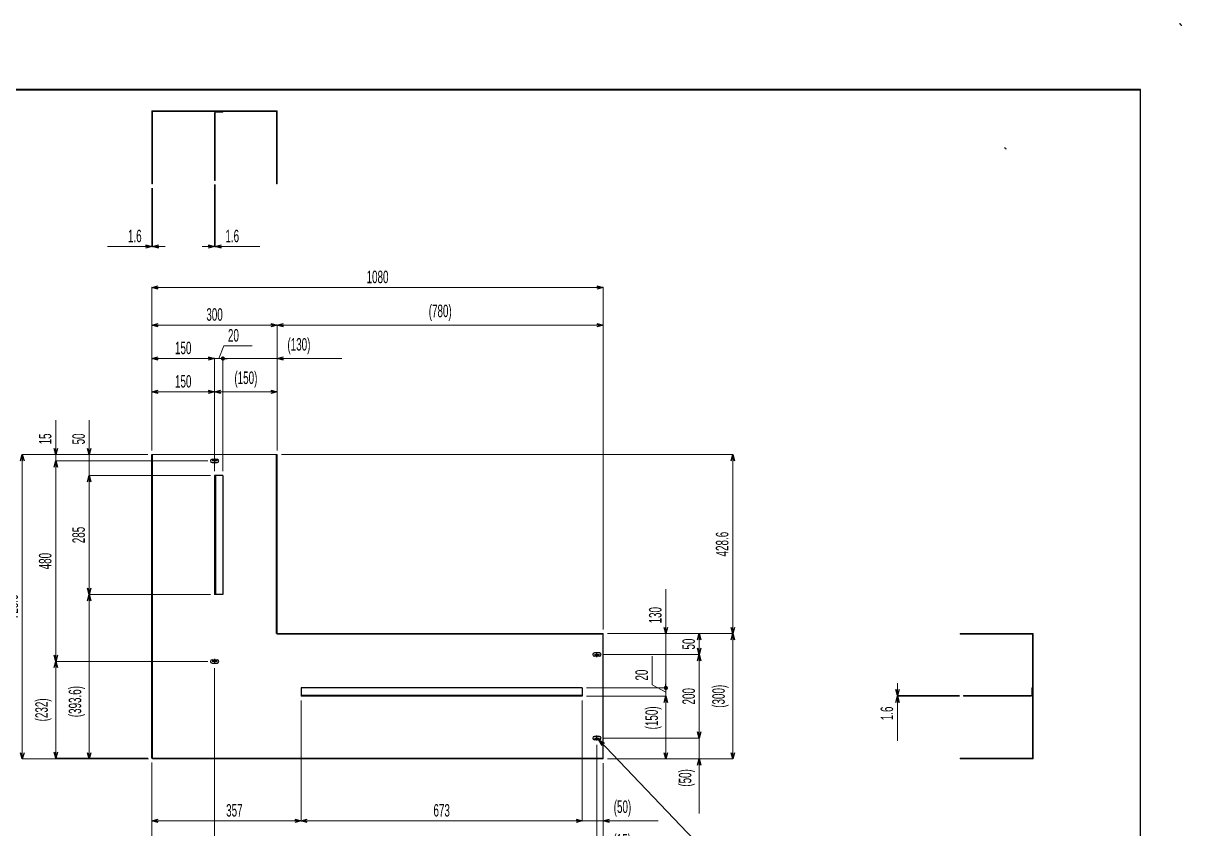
# Model space of a CAD drawing. Header units: millimetres. Extents: x -2100 to 2100, y -1485 to 1485.
# Drawn here: x -673 to 2100, y -444 to 1485 of the extents above; entities that cross this region are included whole.
import ezdxf
from ezdxf.enums import TextEntityAlignment as Align

# ---------------------------------------------------------------- set-up
doc = ezdxf.new("R2010")
doc.units = ezdxf.units.MM
doc.header["$LTSCALE"] = 2.5
doc.linetypes.add('CENTER', pattern=[50.8, 31.75, -6.35, 6.35, -6.35])
for name, color, linetype in [('Layer0001', 7, 'Continuous'), ('Layer0012', 7, 'Continuous'), ('Layer0013', 7, 'Continuous'), ('Layer0014', 7, 'Continuous')]:
    doc.layers.add(name, color=color, linetype=linetype)
doc.styles.add('dcStyle0', font='ＭＳ Ｐゴシック', dxfattribs={"width": 0.6})
doc.dimstyles.new('dc_Rotated', dxfattribs={"dimtxt": 30, "dimasz": 15.00113, "dimexe": 0, "dimexo": 10, "dimgap": 10, "dimtad": 3, "dimdec": 1, "dimdsep": 46, "dimtxsty": 'dcStyle0', "dimblk1": 'OPEN30', "dimblk2": 'OPEN30', "dimsah": 1, "dimcen": 0.09, "dimclrd": 4, "dimclre": 4, "dimclrt": 4, "dimadec": 0, "dimazin": 2, "dimtfac": 1, "dimtdec": 4, "dimtmove": 0, "dimatfit": 3, "dimfxl": 1, "dimarcsym": 1})
doc.dimstyles.new('dc_Rotated_F4', dxfattribs={"dimtxt": 30, "dimasz": 15.00113, "dimexe": 0, "dimexo": 10, "dimgap": 10, "dimtad": 3, "dimdec": 1, "dimdsep": 46, "dimtxsty": 'dcStyle0', "dimblk1": 'OPEN30', "dimblk2": 'OPEN30', "dimsah": 1, "dimcen": 0.09, "dimclrd": 4, "dimclre": 4, "dimclrt": 4, "dimadec": 0, "dimazin": 2, "dimtfac": 1, "dimtdec": 4, "dimtmove": 1, "dimatfit": 3, "dimfxl": 1, "dimarcsym": 1})

# ---------------------------------------------------------------- blocks, each defined once
blk = doc.blocks.new('DC_GROUP_AAD6-2743_11')
at = {"color": 3, "linetype": 'Continuous', "lineweight": 25}
for p, q in [((706.3, -22.5), (694.3, -22.5)), ((706.3, -30.5), (694.3, -30.5))]:
    blk.add_line(p, q, dxfattribs=at)
at = {"color": 2, "linetype": 'CENTER', "lineweight": 25}
for p, q in [((694.3, -26.5), (706.3, -26.5)), ((700.3, -32.5), (700.3, -20.5))]:
    blk.add_line(p, q, dxfattribs=at)
at = {"color": 3, "linetype": 'Continuous', "lineweight": 25}
for centre, start, end in [((694.3, -26.5), 90, 270), ((706.3, -26.5), 270, 90)]:
    blk.add_arc(centre, 4, start, end, dxfattribs=at)
blk = doc.blocks.new('DC_GROUP_AAD6-2743_12')
at = {"color": 2, "linetype": 'CENTER', "lineweight": 25}
for p, q in [((700.3, -232.5), (700.3, -220.5)), ((694.3, -226.5), (706.3, -226.5))]:
    blk.add_line(p, q, dxfattribs=at)
at = {"color": 3, "linetype": 'Continuous', "lineweight": 25}
for p, q in [((706.3, -222.5), (694.3, -222.5)), ((706.3, -230.5), (694.3, -230.5))]:
    blk.add_line(p, q, dxfattribs=at)
for centre, start, end in [((694.3, -226.5), 90, 270), ((706.3, -226.5), 270, 90)]:
    blk.add_arc(centre, 4, start, end, dxfattribs=at)
blk = doc.blocks.new('DC_GROUP_AAD6-2743_13')
at = {"color": 3, "linetype": 'Continuous', "lineweight": 25}
for p, q in [((-220.7, -38.9), (-208.7, -38.9)), ((-220.7, -46.9), (-208.7, -46.9))]:
    blk.add_line(p, q, dxfattribs=at)
at = {"color": 2, "linetype": 'CENTER', "lineweight": 25}
for p, q in [((-208.7, -42.9), (-220.7, -42.9)), ((-214.7, -36.9), (-214.7, -48.9))]:
    blk.add_line(p, q, dxfattribs=at)
at = {"color": 3, "linetype": 'Continuous', "lineweight": 25}
for centre, start, end in [((-220.7, -42.9), 90, 270), ((-208.7, -42.9), 270, 90)]:
    blk.add_arc(centre, 4, start, end, dxfattribs=at)
blk = doc.blocks.new('DC_GROUP_AAD6-2743_14')
at = {"color": 3, "linetype": 'Continuous', "lineweight": 25}
for p, q in [((-220.7, 441.1), (-208.7, 441.1)), ((-220.7, 433.1), (-208.7, 433.1))]:
    blk.add_line(p, q, dxfattribs=at)
at = {"color": 2, "linetype": 'CENTER', "lineweight": 25}
for p, q in [((-208.7, 437.1), (-220.7, 437.1)), ((-214.7, 443.1), (-214.7, 431.1))]:
    blk.add_line(p, q, dxfattribs=at)
at = {"color": 3, "linetype": 'Continuous', "lineweight": 25}
for centre, start, end in [((-220.7, 437.1), 90, 270), ((-208.7, 437.1), 270, 90)]:
    blk.add_arc(centre, 4, start, end, dxfattribs=at)
blk = doc.blocks.new('DC_GROUP_AAD6-2743_17')
at = {"color": 3, "linetype": 'Continuous', "lineweight": 25}
for p, q in [((-364.7, -274.9), (-364.7, 452.1)), ((-363.1, -276.5), (-363.1, 452.1)), ((-66.3, 23.5), (-66.3, 452.1)), ((-64.7, 21.9), (-64.7, 452.1))]:
    blk.add_line(p, q, dxfattribs=at)
blk = doc.blocks.new('DC_GROUP_AAD6-2743_16')
at = {"linetype": 'Continuous'}
blk.add_blockref('DC_GROUP_AAD6-2743_17', (0, 0), dxfattribs=at)
blk = doc.blocks.new('DC_GROUP_AAD6-2743_18')
at = {"color": 3, "linetype": 'Continuous', "lineweight": 18}
for p, q in [((-364.7, -274.9), (715.3, -274.9)), ((715.3, -276.5), (-363.1, -276.5))]:
    blk.add_line(p, q, dxfattribs=at)
blk = doc.blocks.new('DC_GROUP_AAD6-2743_15')
at = {"linetype": 'Continuous'}
for name in ['DC_GROUP_AAD6-2743_16', 'DC_GROUP_AAD6-2743_18']:
    blk.add_blockref(name, (0, 0), dxfattribs=at)
blk = doc.blocks.new('_Open30')
at = {"color": 0, "linetype": 'ByBlock', "lineweight": -2}
for p, q in [((-1, 0.267949), (0, 0)), ((0, 0), (-1, -0.267949)), ((0, 0), (-1, 0))]:
    blk.add_line(p, q, dxfattribs=at)
blk = doc.blocks.new('*D12')
at = {"layer": 'Layer0012', "color": 4, "linetype": 'Continuous', "lineweight": 13}
for p, q in [((-364.7, 602.1), (-214.7, 602.1)), ((-364.7, 462.1), (-364.7, 602.1)), ((-214.7, 453.1), (-214.7, 602.1))]:
    blk.add_line(p, q, dxfattribs=at)
at = {"layer": 'Layer0012', "color": 4, "xscale": 15.00115266964712, "yscale": 15.00081580252128}
for p, rotation in [((-364.7, 602.1), 180), ((-214.7, 602.1), 360)]:
    blk.add_blockref('_Open30', p, dxfattribs=dict(at, rotation=rotation))
at = {"layer": 'Layer0012', "color": 4, "insert": (-289.7, 612.1), "char_height": 30, "attachment_point": 8, "style": 'dcStyle0'}
blk.add_mtext('\\T1.00;150', dxfattribs=at)
blk = doc.blocks.new('*D13')
at = {"layer": 'Layer0012', "color": 4, "linetype": 'Continuous', "lineweight": 13}
for p, q in [((-214.7, 602.1), (-64.7, 602.1)), ((-214.7, 453.1), (-214.7, 602.1)), ((-64.7, 462.1), (-64.7, 602.1))]:
    blk.add_line(p, q, dxfattribs=at)
at = {"layer": 'Layer0012', "color": 4, "xscale": 15.00115266964712, "yscale": 15.00081580252128}
for p, rotation in [((-214.7, 602.1), 180), ((-64.7, 602.1), 360)]:
    blk.add_blockref('_Open30', p, dxfattribs=dict(at, rotation=rotation))
at = {"layer": 'Layer0012', "color": 4, "insert": (-139.7, 612.1), "char_height": 30, "attachment_point": 8, "style": 'dcStyle0'}
blk.add_mtext('\\T1.00;(150)', dxfattribs=at)
blk = doc.blocks.new('*D14')
at = {"layer": 'Layer0012', "color": 4, "linetype": 'Continuous', "lineweight": 13}
for p, q in [((-364.7, 682.1), (-214.7, 682.1)), ((-364.7, 462.1), (-364.7, 682.1)), ((-214.7, 412.1), (-214.7, 682.1))]:
    blk.add_line(p, q, dxfattribs=at)
at = {"layer": 'Layer0012', "color": 4, "xscale": 15.00115266964712, "yscale": 15.00081580252128}
for p, rotation in [((-364.7, 682.1), 180), ((-214.7, 682.1), 360)]:
    blk.add_blockref('_Open30', p, dxfattribs=dict(at, rotation=rotation))
at = {"layer": 'Layer0012', "color": 4, "insert": (-289.7, 692.1), "char_height": 30, "attachment_point": 8, "style": 'dcStyle0'}
blk.add_mtext('\\T1.00;150', dxfattribs=at)
blk = doc.blocks.new('*D15')
at = {"layer": 'Layer0012', "color": 4, "linetype": 'Continuous', "lineweight": 13}
for p, q in [((-192.6, 712.2), (-204.7, 682.1)), ((-124.6, 712.2), (-192.6, 712.2)), ((-214.7, 682.1), (-194.7, 682.1)), ((-214.7, 412.1), (-214.7, 682.1)), ((-194.7, 412.1), (-194.7, 682.1))]:
    blk.add_line(p, q, dxfattribs=at)
at = {"layer": 'Layer0012', "color": 4, "insert": (-182.6, 722.2), "char_height": 30, "attachment_point": 7, "style": 'dcStyle0'}
blk.add_mtext('\\T1.00;20', dxfattribs=at)
blk = doc.blocks.new('_Dot')
at = {"color": 0, "linetype": 'ByBlock', "lineweight": -2}
blk.add_line((-0.5, 0), (-1, 0), dxfattribs=at)
at = {"color": 0, "linetype": 'ByBlock', "const_width": 0.5}
blk.add_lwpolyline([(-0.25, 0, 1), (0.25, 0, 1)], format="xyb", close=True, dxfattribs=at)
blk = doc.blocks.new('*D16')
at = {"layer": 'Layer0012', "color": 4, "linetype": 'Continuous', "lineweight": 13}
for p, q in [((-194.7, 682.1), (-64.7, 682.1)), ((-194.7, 412.1), (-194.7, 682.1)), ((-64.7, 462.1), (-64.7, 682.1)), ((89.7, 682.1), (-64.7, 682.1))]:
    blk.add_line(p, q, dxfattribs=at)
at = {"layer": 'Layer0012', "color": 4, "rotation": 180}
for name, p, xscale, yscale in [('_Dot', (-194.7, 682.1), 10, 10), ('_Open30', (-64.7, 682.1), 15.00115266964712, 15.00081580252128)]:
    blk.add_blockref(name, p, dxfattribs=dict(at, xscale=xscale, yscale=yscale))
at = {"layer": 'Layer0012', "color": 4, "insert": (-40.3, 692.1), "char_height": 30, "attachment_point": 7, "style": 'dcStyle0'}
blk.add_mtext('\\T1.00;(130)', dxfattribs=at)
blk = doc.blocks.new('*D17')
at = {"layer": 'Layer0012', "color": 4, "linetype": 'Continuous', "lineweight": 13}
for p, q in [((-514.7, 117.1), (-514.7, 402.1)), ((-224.7, 402.1), (-514.7, 402.1)), ((-224.7, 117.1), (-514.7, 117.1))]:
    blk.add_line(p, q, dxfattribs=at)
at = {"layer": 'Layer0012', "color": 4, "xscale": 15.00115266964712, "yscale": 15.00081580252128}
for p, rotation in [((-514.7, 402.1), 90), ((-514.7, 117.1), 270)]:
    blk.add_blockref('_Open30', p, dxfattribs=dict(at, rotation=rotation))
at = {"layer": 'Layer0012', "color": 4, "insert": (-524.7, 259.6), "char_height": 30, "attachment_point": 8, "rotation": 90, "style": 'dcStyle0'}
blk.add_mtext('\\T1.00;285', dxfattribs=at)
blk = doc.blocks.new('*D18')
at = {"layer": 'Layer0012', "color": 4, "linetype": 'Continuous', "lineweight": 13}
for p, q in [((-514.7, 534.5), (-514.7, 452.1)), ((-514.7, 402.1), (-514.7, 452.1)), ((-374.7, 452.1), (-514.7, 452.1)), ((-224.7, 402.1), (-514.7, 402.1))]:
    blk.add_line(p, q, dxfattribs=at)
at = {"layer": 'Layer0012', "color": 4, "xscale": 15.00115266964712, "yscale": 15.00081580252128, "rotation": 270}
blk.add_blockref('_Open30', (-514.7, 452.1), dxfattribs=at)
at = {"layer": 'Layer0012', "color": 4, "insert": (-524.7, 476.5), "char_height": 30, "attachment_point": 7, "rotation": 90, "style": 'dcStyle0'}
blk.add_mtext('\\T1.00;50', dxfattribs=at)
blk = doc.blocks.new('*D19')
at = {"layer": 'Layer0012', "color": 4, "linetype": 'Continuous', "lineweight": 13}
for p, q in [((-514.7, -276.5), (-514.7, 117.1)), ((-224.7, 117.1), (-514.7, 117.1)), ((-373.1, -276.5), (-514.7, -276.5))]:
    blk.add_line(p, q, dxfattribs=at)
at = {"layer": 'Layer0012', "color": 4, "xscale": 15.00115266964712, "yscale": 15.00081580252128}
for p, rotation in [((-514.7, 117.1), 90), ((-514.7, -276.5), 270)]:
    blk.add_blockref('_Open30', p, dxfattribs=dict(at, rotation=rotation))
at = {"layer": 'Layer0012', "color": 4, "insert": (-524.7, -139.2), "char_height": 30, "attachment_point": 8, "rotation": 90, "style": 'dcStyle0'}
blk.add_mtext('\\T1.00;(393.6)', dxfattribs=at)
blk = doc.blocks.new('*D20')
at = {"layer": 'Layer0012', "color": 4, "linetype": 'Continuous', "lineweight": 13}
for p, q in [((-594.7, -274.9), (-594.7, -42.9)), ((-230.7, -42.9), (-594.7, -42.9)), ((-374.7, -274.9), (-594.7, -274.9))]:
    blk.add_line(p, q, dxfattribs=at)
at = {"layer": 'Layer0012', "color": 4, "xscale": 15.00115266964712, "yscale": 15.00081580252128}
for p, rotation in [((-594.7, -42.9), 90), ((-594.7, -274.9), 270)]:
    blk.add_blockref('_Open30', p, dxfattribs=dict(at, rotation=rotation))
at = {"layer": 'Layer0012', "color": 4, "insert": (-604.7, -159), "char_height": 30, "attachment_point": 8, "rotation": 90, "style": 'dcStyle0'}
blk.add_mtext('\\T1.00;(232)', dxfattribs=at)
blk = doc.blocks.new('*D21')
at = {"layer": 'Layer0012', "color": 4, "linetype": 'Continuous', "lineweight": 13}
for p, q in [((-594.7, -42.9), (-594.7, 437.1)), ((-230.7, 437.1), (-594.7, 437.1)), ((-230.7, -42.9), (-594.7, -42.9))]:
    blk.add_line(p, q, dxfattribs=at)
at = {"layer": 'Layer0012', "color": 4, "xscale": 15.00115266964712, "yscale": 15.00081580252128}
for p, rotation in [((-594.7, 437.1), 90), ((-594.7, -42.9), 270)]:
    blk.add_blockref('_Open30', p, dxfattribs=dict(at, rotation=rotation))
at = {"layer": 'Layer0012', "color": 4, "insert": (-604.7, 197.1), "char_height": 30, "attachment_point": 8, "rotation": 90, "style": 'dcStyle0'}
blk.add_mtext('\\T1.00;480', dxfattribs=at)
blk = doc.blocks.new('*D22')
at = {"layer": 'Layer0012', "color": 4, "linetype": 'Continuous', "lineweight": 13}
for p, q in [((-594.7, 534.5), (-594.7, 452.1)), ((-594.7, 437.1), (-594.7, 452.1)), ((-374.7, 452.1), (-594.7, 452.1)), ((-230.7, 437.1), (-594.7, 437.1))]:
    blk.add_line(p, q, dxfattribs=at)
at = {"layer": 'Layer0012', "color": 4, "xscale": 15.00115266964712, "yscale": 15.00081580252128, "rotation": 270}
blk.add_blockref('_Open30', (-594.7, 452.1), dxfattribs=at)
at = {"layer": 'Layer0012', "color": 4, "insert": (-604.7, 476.5), "char_height": 30, "attachment_point": 7, "rotation": 90, "style": 'dcStyle0'}
blk.add_mtext('\\T1.00;15', dxfattribs=at)
blk = doc.blocks.new('*D23')
at = {"layer": 'Layer0012', "color": 4, "linetype": 'Continuous', "lineweight": 13}
for p, q in [((-674.7, -276.5), (-674.7, 452.1)), ((-374.7, 452.1), (-674.7, 452.1)), ((-373.1, -276.5), (-674.7, -276.5))]:
    blk.add_line(p, q, dxfattribs=at)
at = {"layer": 'Layer0012', "color": 4, "xscale": 15.00115266964712, "yscale": 15.00081580252128}
for p, rotation in [((-674.7, 452.1), 90), ((-674.7, -276.5), 270)]:
    blk.add_blockref('_Open30', p, dxfattribs=dict(at, rotation=rotation))
at = {"layer": 'Layer0012', "color": 4, "insert": (-684.7, 87.7), "char_height": 30, "attachment_point": 8, "rotation": 90, "style": 'dcStyle0'}
blk.add_mtext('\\T1.00;728.6', dxfattribs=at)
blk = doc.blocks.new('*D24')
at = {"layer": 'Layer0012', "color": 4, "linetype": 'Continuous', "lineweight": 13}
for p, q in [((-7.7, -136.5), (-7.7, -424.9)), ((-364.7, -284.9), (-364.7, -424.9)), ((-364.7, -424.9), (-7.7, -424.9))]:
    blk.add_line(p, q, dxfattribs=at)
at = {"layer": 'Layer0012', "color": 4, "xscale": 15.00115266964712, "yscale": 15.00081580252128}
for p, rotation in [((-364.7, -424.9), 180), ((-7.7, -424.9), 360)]:
    blk.add_blockref('_Open30', p, dxfattribs=dict(at, rotation=rotation))
at = {"layer": 'Layer0012', "color": 4, "insert": (-167.4, -414.9), "char_height": 30, "attachment_point": 8, "style": 'dcStyle0'}
blk.add_mtext('\\T1.00;357', dxfattribs=at)
blk = doc.blocks.new('*D25')
at = {"layer": 'Layer0012', "color": 4, "linetype": 'Continuous', "lineweight": 13}
for p, q in [((-7.7, -136.5), (-7.7, -424.9)), ((665.3, -136.5), (665.3, -424.9)), ((-7.7, -424.9), (665.3, -424.9))]:
    blk.add_line(p, q, dxfattribs=at)
at = {"layer": 'Layer0012', "color": 4, "xscale": 15.00115266964712, "yscale": 15.00081580252128}
for p, rotation in [((-7.7, -424.9), 180), ((665.3, -424.9), 360)]:
    blk.add_blockref('_Open30', p, dxfattribs=dict(at, rotation=rotation))
at = {"layer": 'Layer0012', "color": 4, "insert": (328.8, -414.9), "char_height": 30, "attachment_point": 8, "style": 'dcStyle0'}
blk.add_mtext('\\T1.00;673', dxfattribs=at)
blk = doc.blocks.new('*D26')
at = {"layer": 'Layer0012', "color": 4, "linetype": 'Continuous', "lineweight": 13}
for p, q in [((665.3, -136.5), (665.3, -424.9)), ((715.3, -286.5), (715.3, -424.9)), ((665.3, -424.9), (715.3, -424.9)), ((846.5, -424.9), (715.3, -424.9))]:
    blk.add_line(p, q, dxfattribs=at)
at = {"layer": 'Layer0012', "color": 4, "xscale": 15.00115266964712, "yscale": 15.00081580252128, "rotation": 180}
blk.add_blockref('_Open30', (715.3, -424.9), dxfattribs=at)
at = {"layer": 'Layer0012', "color": 4, "insert": (740.5, -414.9), "char_height": 30, "attachment_point": 7, "style": 'dcStyle0'}
blk.add_mtext('\\T1.00;(50)', dxfattribs=at)
blk = doc.blocks.new('*D27')
at = {"layer": 'Layer0012', "color": 4, "linetype": 'Continuous', "lineweight": 13}
for p, q in [((-364.7, 762.1), (-64.7, 762.1)), ((-364.7, 462.1), (-364.7, 762.1)), ((-64.7, 462.1), (-64.7, 762.1))]:
    blk.add_line(p, q, dxfattribs=at)
at = {"layer": 'Layer0012', "color": 4, "xscale": 15.00115266964712, "yscale": 15.00081580252128}
for p, rotation in [((-364.7, 762.1), 180), ((-64.7, 762.1), 360)]:
    blk.add_blockref('_Open30', p, dxfattribs=dict(at, rotation=rotation))
at = {"layer": 'Layer0012', "color": 4, "insert": (-214.7, 772.1), "char_height": 30, "attachment_point": 8, "style": 'dcStyle0'}
blk.add_mtext('\\T1.00;300', dxfattribs=at)
blk = doc.blocks.new('*D28')
at = {"layer": 'Layer0012', "color": 4, "linetype": 'Continuous', "lineweight": 13}
for p, q in [((-64.7, 762.1), (715.3, 762.1)), ((-64.7, 462.1), (-64.7, 762.1)), ((715.3, 33.5), (715.3, 762.1))]:
    blk.add_line(p, q, dxfattribs=at)
at = {"layer": 'Layer0012', "color": 4, "xscale": 15.00115266964712, "yscale": 15.00081580252128}
for p, rotation in [((-64.7, 762.1), 180), ((715.3, 762.1), 360)]:
    blk.add_blockref('_Open30', p, dxfattribs=dict(at, rotation=rotation))
at = {"layer": 'Layer0012', "color": 4, "insert": (325.3, 772.1), "char_height": 30, "attachment_point": 8, "style": 'dcStyle0'}
blk.add_mtext('\\T1.00;(780)', dxfattribs=at)
blk = doc.blocks.new('*D29')
at = {"layer": 'Layer0012', "color": 4, "linetype": 'Continuous', "lineweight": 13}
for p, q in [((-364.7, 852.1), (715.3, 852.1)), ((-364.7, 462.1), (-364.7, 852.1)), ((715.3, 33.5), (715.3, 852.1))]:
    blk.add_line(p, q, dxfattribs=at)
at = {"layer": 'Layer0012', "color": 4, "xscale": 15.00115266964712, "yscale": 15.00081580252128}
for p, rotation in [((-364.7, 852.1), 180), ((715.3, 852.1), 360)]:
    blk.add_blockref('_Open30', p, dxfattribs=dict(at, rotation=rotation))
at = {"layer": 'Layer0012', "color": 4, "insert": (175.3, 862.1), "char_height": 30, "attachment_point": 8, "style": 'dcStyle0'}
blk.add_mtext('\\T1.00;1080', dxfattribs=at)
blk = doc.blocks.new('*D30')
at = {"layer": 'Layer0012', "color": 4, "linetype": 'Continuous', "lineweight": 13}
for p, q in [((675.3, -126.5), (865.3, -126.5)), ((865.3, -276.5), (865.3, -126.5)), ((725.3, -276.5), (865.3, -276.5))]:
    blk.add_line(p, q, dxfattribs=at)
at = {"layer": 'Layer0012', "color": 4, "xscale": 15.00115266964712, "yscale": 15.00081580252128}
for p, rotation in [((865.3, -126.5), 90), ((865.3, -276.5), 270)]:
    blk.add_blockref('_Open30', p, dxfattribs=dict(at, rotation=rotation))
at = {"layer": 'Layer0012', "color": 4, "insert": (855.3, -178.2), "char_height": 30, "attachment_point": 8, "rotation": 90, "style": 'dcStyle0'}
blk.add_mtext('\\T1.00;(150)', dxfattribs=at)
blk = doc.blocks.new('*D31')
at = {"layer": 'Layer0012', "color": 4, "linetype": 'Continuous', "lineweight": 13}
for p, q in [((832.7, -30.8), (832.7, -98.8)), ((675.3, -106.5), (865.3, -106.5)), ((832.7, -98.8), (865.3, -116.5)), ((865.3, -126.5), (865.3, -106.5)), ((675.3, -126.5), (865.3, -126.5))]:
    blk.add_line(p, q, dxfattribs=at)
at = {"layer": 'Layer0012', "color": 4, "insert": (822.7, -88.8), "char_height": 30, "attachment_point": 7, "rotation": 90, "style": 'dcStyle0'}
blk.add_mtext('\\T1.00;20', dxfattribs=at)
blk = doc.blocks.new('*D32')
at = {"layer": 'Layer0012', "color": 4, "linetype": 'Continuous', "lineweight": 13}
for p, q in [((865.3, 129.9), (865.3, 23.5)), ((725.3, 23.5), (865.3, 23.5)), ((865.3, -106.5), (865.3, 23.5)), ((675.3, -106.5), (865.3, -106.5))]:
    blk.add_line(p, q, dxfattribs=at)
at = {"layer": 'Layer0012', "color": 4, "rotation": 270}
for name, p, xscale, yscale in [('_Open30', (865.3, 23.5), 15.00115266964712, 15.00081580252128), ('_Dot', (865.3, -106.5), 10, 10)]:
    blk.add_blockref(name, p, dxfattribs=dict(at, xscale=xscale, yscale=yscale))
at = {"layer": 'Layer0012', "color": 4, "insert": (855.3, 47.9), "char_height": 30, "attachment_point": 7, "rotation": 90, "style": 'dcStyle0'}
blk.add_mtext('\\T1.00;130', dxfattribs=at)
blk = doc.blocks.new('*D33')
at = {"layer": 'Layer0012', "color": 4, "linetype": 'Continuous', "lineweight": 13}
for p, q in [((716.3, -226.5), (945.3, -226.5)), ((945.3, -276.5), (945.3, -226.5)), ((725.3, -276.5), (945.3, -276.5)), ((945.3, -407), (945.3, -276.5))]:
    blk.add_line(p, q, dxfattribs=at)
at = {"layer": 'Layer0012', "color": 4, "xscale": 15.00115266964712, "yscale": 15.00081580252128, "rotation": 90}
blk.add_blockref('_Open30', (945.3, -276.5), dxfattribs=at)
at = {"layer": 'Layer0012', "color": 4, "insert": (935.3, -301), "char_height": 30, "attachment_point": 9, "rotation": 90, "style": 'dcStyle0'}
blk.add_mtext('\\T1.00;(50)', dxfattribs=at)
blk = doc.blocks.new('*D34')
at = {"layer": 'Layer0012', "color": 4, "linetype": 'Continuous', "lineweight": 13}
for p, q in [((716.3, -26.5), (945.3, -26.5)), ((945.3, -226.5), (945.3, -26.5)), ((716.3, -226.5), (945.3, -226.5))]:
    blk.add_line(p, q, dxfattribs=at)
at = {"layer": 'Layer0012', "color": 4, "xscale": 15.00115266964712, "yscale": 15.00081580252128}
for p, rotation in [((945.3, -26.5), 90), ((945.3, -226.5), 270)]:
    blk.add_blockref('_Open30', p, dxfattribs=dict(at, rotation=rotation))
at = {"layer": 'Layer0012', "color": 4, "insert": (935.3, -126.5), "char_height": 30, "attachment_point": 8, "rotation": 90, "style": 'dcStyle0'}
blk.add_mtext('\\T1.00;200', dxfattribs=at)
blk = doc.blocks.new('*D35')
at = {"layer": 'Layer0012', "color": 4, "linetype": 'Continuous', "lineweight": 13}
for p, q in [((725.3, 23.5), (945.3, 23.5)), ((945.3, -26.5), (945.3, 23.5)), ((716.3, -26.5), (945.3, -26.5))]:
    blk.add_line(p, q, dxfattribs=at)
at = {"layer": 'Layer0012', "color": 4, "xscale": 15.00115266964712, "yscale": 15.00081580252128}
for p, rotation in [((945.3, 23.5), 90), ((945.3, -26.5), 270)]:
    blk.add_blockref('_Open30', p, dxfattribs=dict(at, rotation=rotation))
at = {"layer": 'Layer0012', "color": 4, "insert": (935.3, -1.5), "char_height": 30, "attachment_point": 8, "rotation": 90, "style": 'dcStyle0'}
blk.add_mtext('\\T1.00;50', dxfattribs=at)
blk = doc.blocks.new('*D36')
at = {"layer": 'Layer0012', "color": 4, "linetype": 'Continuous', "lineweight": 13}
for p, q in [((725.3, 23.5), (1025.3, 23.5)), ((1025.3, -276.5), (1025.3, 23.5)), ((725.3, -276.5), (1025.3, -276.5))]:
    blk.add_line(p, q, dxfattribs=at)
at = {"layer": 'Layer0012', "color": 4, "xscale": 15.00115266964712, "yscale": 15.00081580252128}
for p, rotation in [((1025.3, 23.5), 90), ((1025.3, -276.5), 270)]:
    blk.add_blockref('_Open30', p, dxfattribs=dict(at, rotation=rotation))
at = {"layer": 'Layer0012', "color": 4, "insert": (1015.3, -126.5), "char_height": 30, "attachment_point": 8, "rotation": 90, "style": 'dcStyle0'}
blk.add_mtext('\\T1.00;(300)', dxfattribs=at)
blk = doc.blocks.new('*D37')
at = {"layer": 'Layer0012', "color": 4, "linetype": 'Continuous', "lineweight": 13}
for p, q in [((-54.7, 452.1), (1025.3, 452.1)), ((1025.3, 23.5), (1025.3, 452.1)), ((725.3, 23.5), (1025.3, 23.5))]:
    blk.add_line(p, q, dxfattribs=at)
at = {"layer": 'Layer0012', "color": 4, "xscale": 15.00115266964712, "yscale": 15.00081580252128}
for p, rotation in [((1025.3, 452.1), 90), ((1025.3, 23.5), 270)]:
    blk.add_blockref('_Open30', p, dxfattribs=dict(at, rotation=rotation))
at = {"layer": 'Layer0012', "color": 4, "insert": (1015.3, 237.8), "char_height": 30, "attachment_point": 8, "rotation": 90, "style": 'dcStyle0'}
blk.add_mtext('\\T1.00;428.6', dxfattribs=at)
blk = doc.blocks.new('*D38')
at = {"layer": 'Layer0012', "color": 4, "linetype": 'Continuous', "lineweight": 13}
for p, q in [((-214.7, -58.9), (-214.7, -504.9)), ((-364.7, -284.9), (-364.7, -504.9)), ((-364.7, -504.9), (-214.7, -504.9))]:
    blk.add_line(p, q, dxfattribs=at)
at = {"layer": 'Layer0012', "color": 4, "xscale": 15.00115266964712, "yscale": 15.00081580252128}
for p, rotation in [((-364.7, -504.9), 180), ((-214.7, -504.9), 360)]:
    blk.add_blockref('_Open30', p, dxfattribs=dict(at, rotation=rotation))
at = {"layer": 'Layer0012', "color": 4, "insert": (-289.7, -494.9), "char_height": 30, "attachment_point": 8, "style": 'dcStyle0'}
blk.add_mtext('\\T1.00;150', dxfattribs=at)
blk = doc.blocks.new('*D39')
at = {"layer": 'Layer0012', "color": 4, "linetype": 'Continuous', "lineweight": 13}
for p, q in [((700.3, -242.5), (700.3, -504.9)), ((715.3, -286.5), (715.3, -504.9)), ((700.3, -504.9), (715.3, -504.9)), ((845.8, -504.9), (715.3, -504.9))]:
    blk.add_line(p, q, dxfattribs=at)
at = {"layer": 'Layer0012', "color": 4, "xscale": 15.00115266964712, "yscale": 15.00081580252128, "rotation": 180}
blk.add_blockref('_Open30', (715.3, -504.9), dxfattribs=at)
at = {"layer": 'Layer0012', "color": 4, "insert": (739.8, -494.9), "char_height": 30, "attachment_point": 7, "style": 'dcStyle0'}
blk.add_mtext('\\T1.00;(15)', dxfattribs=at)
blk = doc.blocks.new('*D40')
at = {"layer": 'Layer0012', "color": 4, "linetype": 'Continuous', "lineweight": 13}
for p, q in [((-214.7, -58.9), (-214.7, -504.9)), ((700.3, -242.5), (700.3, -504.9)), ((-214.7, -504.9), (700.3, -504.9))]:
    blk.add_line(p, q, dxfattribs=at)
at = {"layer": 'Layer0012', "color": 4, "xscale": 15.00115266964712, "yscale": 15.00081580252128}
for p, rotation in [((-214.7, -504.9), 180), ((700.3, -504.9), 360)]:
    blk.add_blockref('_Open30', p, dxfattribs=dict(at, rotation=rotation))
at = {"layer": 'Layer0012', "color": 4, "insert": (242.8, -494.9), "char_height": 30, "attachment_point": 8, "style": 'dcStyle0'}
blk.add_mtext('\\T1.00;915', dxfattribs=at)
blk = doc.blocks.new('DC_IMAGEDIMGROUP_1')
at = {"layer": 'Layer0012', "color": 4, "linetype": 'Continuous', "lineweight": 13}
for p, q in [((-214.7, 1098.5), (-214.7, 950.1)), ((-213.1, 1098.5), (-213.1, 950.1)), ((-244.7, 950.1), (-214.7, 950.1)), ((-214.7, 950.1), (-213.1, 950.1)), ((-106.7, 950.1), (-213.1, 950.1))]:
    blk.add_line(p, q, dxfattribs=at)
at = {"layer": 'Layer0012', "color": 4, "xscale": 15.00115266964712, "yscale": 15.00081580252128}
for p, rotation in [((-214.7, 950.1), 360), ((-213.1, 950.1), 180)]:
    blk.add_blockref('_Open30', p, dxfattribs=dict(at, rotation=rotation))
at = {"layer": 'Layer0012', "color": 4, "insert": (-188.7, 960.1), "char_height": 30, "attachment_point": 7, "style": 'dcStyle0'}
blk.add_mtext('\\T1.00;1.6', dxfattribs=at)
blk = doc.blocks.new('DC_IMAGEDIMGROUP_2')
at = {"layer": 'Layer0012', "color": 4, "linetype": 'Continuous', "lineweight": 13}
for p, q in [((-364.7, 1090.1), (-364.7, 950.1)), ((-363.1, 1090.1), (-363.1, 950.1)), ((-471.2, 950.1), (-364.7, 950.1)), ((-364.7, 950.1), (-363.1, 950.1)), ((-333.1, 950.1), (-363.1, 950.1))]:
    blk.add_line(p, q, dxfattribs=at)
at = {"layer": 'Layer0012', "color": 4, "xscale": 15.00115266964712, "yscale": 15.00081580252128}
for p, rotation in [((-364.7, 950.1), 360), ((-363.1, 950.1), 180)]:
    blk.add_blockref('_Open30', p, dxfattribs=dict(at, rotation=rotation))
at = {"layer": 'Layer0012', "color": 4, "insert": (-389.2, 960.1), "char_height": 30, "attachment_point": 9, "style": 'dcStyle0'}
blk.add_mtext('\\T1.00;1.6', dxfattribs=at)
blk = doc.blocks.new('DC_IMAGEDIMGROUP_3')
at = {"layer": 'Layer0012', "color": 4, "linetype": 'Continuous', "lineweight": 13}
for p, q in [((1419.5, -94.9), (1419.5, -124.9)), ((1419.5, -124.9), (1419.5, -126.5)), ((1567.9, -124.9), (1419.5, -124.9)), ((1567.9, -126.5), (1419.5, -126.5)), ((1419.5, -233), (1419.5, -126.5))]:
    blk.add_line(p, q, dxfattribs=at)
at = {"layer": 'Layer0012', "color": 4, "xscale": 15.00115266964712, "yscale": 15.00081580252128}
for p, rotation in [((1419.5, -124.9), 270), ((1419.5, -126.5), 90)]:
    blk.add_blockref('_Open30', p, dxfattribs=dict(at, rotation=rotation))
at = {"layer": 'Layer0012', "color": 4, "insert": (1409.5, -151), "char_height": 30, "attachment_point": 9, "rotation": 90, "style": 'dcStyle0'}
blk.add_mtext('\\T1.00;1.6', dxfattribs=at)
blk = doc.blocks.new('DC_GROUP_AAD6-2743_10')
at = {"layer": 'Layer0013', "color": 4, "linetype": 'Continuous', "lineweight": 13}
for p, q in [((705.1, -230.5), (965.6, -504.1)), ((965.6, -504.1), (1057.6, -504.1))]:
    blk.add_line(p, q, dxfattribs=at)
at = {"layer": 'Layer0013', "color": 4, "xscale": 15.00115266964712, "yscale": 15.00081580252128, "rotation": 133.6014012486466}
blk.add_blockref('_Open30', (705.1, -230.5), dxfattribs=at)
at = {"layer": 'Layer0013', "color": 4, "style": 'dcStyle0', "width": 1.010573}
blk.add_text('4-A', height=30, dxfattribs=at).set_placement((975.6, -494.1), (1047.6, -494.1), align=Align.FIT)
blk = doc.blocks.new('DC_GROUP_AAD6-2743_29')
at = {"layer": 'Layer0001', "color": 3, "linetype": 'Continuous', "lineweight": 18}
for p, q in [((-214.7, 1269.9), (-214.7, 1108.5)), ((-213.1, 1108.5), (-213.1, 1269.9)), ((-211.1, 1271.9), (-194.7, 1271.9)), ((-194.7, 1273.5), (-194.7, 1271.9)), ((-213.1, 1108.5), (-214.7, 1108.5))]:
    blk.add_line(p, q, dxfattribs=at)
for radius in [3.6, 2]:
    blk.add_arc((-211.1, 1269.9), radius, 90, 180, dxfattribs=at)
blk = doc.blocks.new('DC_GROUP_AAD6-2743_30')
at = {"layer": 'Layer0001', "color": 3, "linetype": 'Continuous', "lineweight": 18}
for p, q in [((1741.3, -122.9), (1741.3, -106.5)), ((1742.9, -106.5), (1741.3, -106.5)), ((1577.9, -124.9), (1577.9, -126.5)), ((1577.9, -124.9), (1739.3, -124.9)), ((1739.3, -126.5), (1577.9, -126.5))]:
    blk.add_line(p, q, dxfattribs=at)
for radius in [2, 3.6]:
    blk.add_arc((1739.3, -122.9), radius, 270, 0, dxfattribs=at)

msp = doc.modelspace()

# ---------------------------------------------------------------- linework, layer by layer
at = {"color": 3, "linetype": 'Continuous', "lineweight": 18}
for p, q in [((-64.75, 1275.07), (-66.35, 1275.07)), ((-364.75, 1100.07), (-363.15, 1100.07)), ((-66.35, 1100.07), (-64.75, 1100.07)), ((-64.75, 452.05), (-364.75, 452.05)), ((1569.45, 23.45), (1569.45, 21.85)), ((715.29, -274.95), (678.29, -274.95)), ((715.29, -276.55), (678.29, -276.55)), ((1569.45, -274.95), (1569.45, -276.55)), ((1744.45, -276.55), (1744.45, -274.95))]:
    msp.add_line(p, q, dxfattribs=at)
at = {"color": 3, "linetype": 'Continuous', "lineweight": 25}
for p, q in [((-214.75, 402.05), (-214.75, 117.05)), ((-194.75, 402.05), (-214.75, 402.05)), ((-212.45, 402.05), (-212.45, 117.05)), ((-194.75, 402.05), (-194.75, 117.05)), ((-194.75, 117.05), (-214.75, 117.05)), ((-66.35, 23.45), (715.29, 23.45)), ((715.29, 21.85), (-64.75, 21.85)), ((715.29, -276.55), (715.29, 23.45)), ((665.29, -106.55), (-7.73, -106.55)), ((-7.73, -106.55), (-7.73, -126.55)), ((665.29, -106.55), (665.29, -126.55)), ((665.29, -124.25), (-7.73, -124.25)), ((665.29, -126.55), (-7.73, -126.55))]:
    msp.add_line(p, q, dxfattribs=at)
at = {"layer": 'Layer0001', "color": 3, "linetype": 'Continuous', "lineweight": 18}
for p, q in [((-364.75, 1275.07), (-364.75, 1100.07)), ((-66.35, 1275.07), (-364.75, 1275.07)), ((-363.15, 1100.07), (-363.15, 1275.07)), ((-363.15, 1273.47), (-66.35, 1273.47)), ((-194.75, 1273.47), (-211.15, 1273.47)), ((-66.35, 1275.07), (-66.35, 1100.07)), ((-64.75, 1275.07), (-64.75, 1100.07)), ((1744.45, 23.45), (1569.45, 23.45)), ((1569.45, 21.85), (1744.45, 21.85)), ((1742.85, 21.85), (1742.85, -274.95)), ((1744.45, -274.95), (1744.45, 23.45)), ((1742.85, -144.95), (1742.85, -128.55)), ((1744.45, -274.95), (1569.45, -274.95)), ((1744.45, -276.55), (1569.45, -276.55))]:
    msp.add_line(p, q, dxfattribs=at)
at = {"layer": 'Layer0014', "color": 3, "linetype": 'Continuous', "lineweight": 25}
for p, q in [((2001.5, 1326.5), (-1941.5, 1326.5)), ((-1940, 1325), (2000, 1325)), ((2000, 1325), (2000, -1385)), ((2001.5, -1386.5), (2001.5, 1326.5))]:
    msp.add_line(p, q, dxfattribs=at)
at = {"layer": 'Layer0014', "color": 5, "linetype": 'Continuous', "lineweight": 25}
for centre, radius in [((2100, 1485), 5), ((1680, 1188), 4)]:
    msp.add_arc(centre, radius, 180, 270, dxfattribs=at)

# ---------------------------------------------------------------- block references
at = {"linetype": 'Continuous'}
for name in ['DC_GROUP_AAD6-2743_15', 'DC_GROUP_AAD6-2743_14', 'DC_GROUP_AAD6-2743_11', 'DC_GROUP_AAD6-2743_13', 'DC_GROUP_AAD6-2743_12']:
    msp.add_blockref(name, (0, 0), dxfattribs=at)
at = {"layer": 'Layer0001', "linetype": 'Continuous'}
for name in ['DC_GROUP_AAD6-2743_29', 'DC_GROUP_AAD6-2743_30']:
    msp.add_blockref(name, (0, 0), dxfattribs=at)
at = {"layer": 'Layer0012', "linetype": 'Continuous'}
for name in ['DC_IMAGEDIMGROUP_2', 'DC_IMAGEDIMGROUP_1', 'DC_IMAGEDIMGROUP_3']:
    msp.add_blockref(name, (0, 0), dxfattribs=at)
at = {"layer": 'Layer0013', "linetype": 'Continuous'}
msp.add_blockref('DC_GROUP_AAD6-2743_10', (0, 0), dxfattribs=at)

# ---------------------------------------------------------------- dimensions: what is measured, and where the dimension line sits
at = {"layer": 'Layer0012', "linetype": 'Continuous', "lineweight": 13}
for base, p1, p2, dimstyle, override, picture, middle in [((715.29, 852.05), (-364.75, 452.05), (715.29, 23.45), 'dc_Rotated', {"dimtxt": 30, "dimasz": 15.00113, "dimexe": 0, "dimexo": 10, "dimgap": 10, "dimtad": 3, "dimtih": 0, "dimtoh": 0, "dimdec": 1, "dimlfac": 1, "dimzin": 8, "dimtxsty": 'dcStyle0', "dimblk1": 'Open30', "dimblk2": 'Open30', "dimsah": 1, "dimclrd": 4, "dimclre": 4, "dimclrt": 4, "dimazin": 2, "dimtofl": 1, "dimtolj": 0, "dimtzin": 8, "dimarcsym": 1}, '*D29', (175.27, 852.05)), ((-64.75, 762.05), (-364.75, 452.05), (-64.75, 452.05), 'dc_Rotated', {"dimtxt": 30, "dimasz": 15.00113, "dimexe": 0, "dimexo": 10, "dimgap": 10, "dimtad": 3, "dimtih": 0, "dimtoh": 0, "dimdec": 1, "dimlfac": 1, "dimzin": 8, "dimtxsty": 'dcStyle0', "dimblk1": 'Open30', "dimblk2": 'Open30', "dimsah": 1, "dimclrd": 4, "dimclre": 4, "dimclrt": 4, "dimazin": 2, "dimtofl": 1, "dimtolj": 0, "dimtzin": 8, "dimarcsym": 1}, '*D27', (-214.75, 762.05)), ((-194.75, 682.05), (-214.75, 402.05), (-194.75, 402.05), 'dc_Rotated_F4', {"dimtxt": 30, "dimasz": 15.00113, "dimexe": 0, "dimexo": 10, "dimgap": 10, "dimtad": 3, "dimtih": 0, "dimtoh": 0, "dimdec": 1, "dimlfac": 1, "dimzin": 8, "dimtxsty": 'dcStyle0', "dimblk1": 'Open30', "dimblk2": 'Open30', "dimsah": 1, "dimclrd": 4, "dimclre": 4, "dimclrt": 4, "dimazin": 2, "dimtofl": 1, "dimtmove": 1, "dimtolj": 0, "dimtzin": 8, "dimarcsym": 1}, '*D15', (-158.57, 712.22)), ((-214.75, 682.05), (-364.75, 452.05), (-214.75, 402.05), 'dc_Rotated', {"dimtxt": 30, "dimasz": 15.00113, "dimexe": 0, "dimexo": 10, "dimgap": 10, "dimtad": 3, "dimtih": 0, "dimtoh": 0, "dimdec": 1, "dimlfac": 1, "dimzin": 8, "dimtxsty": 'dcStyle0', "dimblk1": 'Open30', "dimblk2": 'Open30', "dimsah": 1, "dimclrd": 4, "dimclre": 4, "dimclrt": 4, "dimazin": 2, "dimtofl": 1, "dimtolj": 0, "dimtzin": 8, "dimarcsym": 1}, '*D14', (-289.75, 682.05)), ((-214.75, 602.05), (-364.75, 452.05), (-214.75, 443.05), 'dc_Rotated', {"dimtxt": 30, "dimasz": 15.00113, "dimexe": 0, "dimexo": 10, "dimgap": 10, "dimtad": 3, "dimtih": 0, "dimtoh": 0, "dimdec": 1, "dimlfac": 1, "dimzin": 8, "dimtxsty": 'dcStyle0', "dimblk1": 'Open30', "dimblk2": 'Open30', "dimsah": 1, "dimclrd": 4, "dimclre": 4, "dimclrt": 4, "dimazin": 2, "dimtofl": 1, "dimtolj": 0, "dimtzin": 8, "dimarcsym": 1}, '*D12', (-289.75, 602.05)), ((-214.75, -504.95), (-364.75, -274.95), (-214.75, -48.95), 'dc_Rotated', {"dimtxt": 30, "dimasz": 15.00113, "dimexe": 0, "dimexo": 10, "dimgap": 10, "dimtad": 3, "dimtih": 0, "dimtoh": 0, "dimdec": 1, "dimlfac": 1, "dimzin": 8, "dimtxsty": 'dcStyle0', "dimblk1": 'Open30', "dimblk2": 'Open30', "dimsah": 1, "dimclrd": 4, "dimclre": 4, "dimclrt": 4, "dimazin": 2, "dimtofl": 1, "dimtolj": 0, "dimtzin": 8, "dimarcsym": 1}, '*D38', (-289.75, -504.95)), ((700.25, -504.95), (-214.75, -48.95), (700.25, -232.55), 'dc_Rotated', {"dimtxt": 30, "dimasz": 15.00113, "dimexe": 0, "dimexo": 10, "dimgap": 10, "dimtad": 3, "dimtih": 0, "dimtoh": 0, "dimdec": 1, "dimlfac": 1, "dimzin": 8, "dimtxsty": 'dcStyle0', "dimblk1": 'Open30', "dimblk2": 'Open30', "dimsah": 1, "dimclrd": 4, "dimclre": 4, "dimclrt": 4, "dimazin": 2, "dimtofl": 1, "dimtolj": 0, "dimtzin": 8, "dimarcsym": 1}, '*D40', (242.75, -504.95)), ((-7.73, -424.95), (-364.75, -274.95), (-7.73, -126.55), 'dc_Rotated', {"dimtxt": 30, "dimasz": 15.00113, "dimexe": 0, "dimexo": 10, "dimgap": 10, "dimtad": 3, "dimtih": 0, "dimtoh": 0, "dimdec": 1, "dimlfac": 1, "dimzin": 8, "dimtxsty": 'dcStyle0', "dimblk1": 'Open30', "dimblk2": 'Open30', "dimsah": 1, "dimclrd": 4, "dimclre": 4, "dimclrt": 4, "dimazin": 2, "dimtofl": 1, "dimtolj": 0, "dimtzin": 8, "dimarcsym": 1}, '*D24', (-167.39, -424.95)), ((665.29, -424.95), (-7.73, -126.55), (665.29, -126.55), 'dc_Rotated', {"dimtxt": 30, "dimasz": 15.00113, "dimexe": 0, "dimexo": 10, "dimgap": 10, "dimtad": 3, "dimtih": 0, "dimtoh": 0, "dimdec": 1, "dimlfac": 1, "dimzin": 8, "dimtxsty": 'dcStyle0', "dimblk1": 'Open30', "dimblk2": 'Open30', "dimsah": 1, "dimclrd": 4, "dimclre": 4, "dimclrt": 4, "dimazin": 2, "dimtofl": 1, "dimtolj": 0, "dimtzin": 8, "dimarcsym": 1}, '*D25', (328.78, -424.95))]:
    dim = msp.add_linear_dim(base=base, p1=p1, p2=p2, dimstyle=dimstyle, override=override, dxfattribs=at)
    dim.commit()
    dim.dimension.update_dxf_attribs({"geometry": picture, "text_midpoint": middle, "dimtype": 160})
for base, p1, p2, override, picture, middle in [((715.29, 762.05), (-64.75, 452.05), (715.29, 23.45), {"dimtxt": 30, "dimasz": 15.00113, "dimexe": 0, "dimexo": 10, "dimgap": 10, "dimtad": 3, "dimtih": 0, "dimtoh": 0, "dimdec": 1, "dimlfac": 1, "dimzin": 8, "dimtxsty": 'dcStyle0', "dimblk1": 'Open30', "dimblk2": 'Open30', "dimsah": 1, "dimclrd": 4, "dimclre": 4, "dimclrt": 4, "dimazin": 2, "dimtofl": 1, "dimtolj": 0, "dimtzin": 8, "dimarcsym": 1}, '*D28', (325.27, 762.05)), ((-64.75, 682.05), (-194.75, 402.05), (-64.75, 452.05), {"dimtxt": 30, "dimasz": 10, "dimexe": 0, "dimexo": 10, "dimgap": 10, "dimtad": 3, "dimtih": 0, "dimtoh": 0, "dimdec": 1, "dimlfac": 1, "dimzin": 8, "dimtxsty": 'dcStyle0', "dimblk1": 'Dot', "dimblk2": 'Dot', "dimsah": 1, "dimclrd": 4, "dimclre": 4, "dimclrt": 4, "dimazin": 2, "dimtofl": 1, "dimtolj": 0, "dimtzin": 8, "dimarcsym": 1}, '*D16', (19.74, 682.05)), ((-64.75, 602.05), (-214.75, 443.05), (-64.75, 452.05), {"dimtxt": 30, "dimasz": 15.00113, "dimexe": 0, "dimexo": 10, "dimgap": 10, "dimtad": 3, "dimtih": 0, "dimtoh": 0, "dimdec": 1, "dimlfac": 1, "dimzin": 8, "dimtxsty": 'dcStyle0', "dimblk1": 'Open30', "dimblk2": 'Open30', "dimsah": 1, "dimclrd": 4, "dimclre": 4, "dimclrt": 4, "dimazin": 2, "dimtofl": 1, "dimtolj": 0, "dimtzin": 8, "dimarcsym": 1}, '*D13', (-139.75, 602.05)), ((715.29, -424.95), (665.29, -126.55), (715.29, -276.55), {"dimtxt": 30, "dimasz": 15.00113, "dimexe": 0, "dimexo": 10, "dimgap": 10, "dimtad": 3, "dimtih": 0, "dimtoh": 0, "dimdec": 1, "dimlfac": 1, "dimzin": 8, "dimtxsty": 'dcStyle0', "dimblk1": 'Open30', "dimblk2": 'Open30', "dimsah": 1, "dimclrd": 4, "dimclre": 4, "dimclrt": 4, "dimazin": 2, "dimtofl": 1, "dimtolj": 0, "dimtzin": 8, "dimarcsym": 1}, '*D26', (788.51, -424.95)), ((715.29, -504.95), (700.25, -232.55), (715.29, -276.55), {"dimtxt": 30, "dimasz": 15.00113, "dimexe": 0, "dimexo": 10, "dimgap": 10, "dimtad": 3, "dimtih": 0, "dimtoh": 0, "dimdec": 1, "dimlfac": 1, "dimzin": 8, "dimtxsty": 'dcStyle0', "dimblk1": 'Open30', "dimblk2": 'Open30', "dimsah": 1, "dimclrd": 4, "dimclre": 4, "dimclrt": 4, "dimazin": 2, "dimtofl": 1, "dimtolj": 0, "dimtzin": 8, "dimarcsym": 1}, '*D39', (787.78, -504.95))]:
    dim = msp.add_linear_dim(base=base, p1=p1, p2=p2, text='(<>)', dimstyle='dc_Rotated', override=override, dxfattribs=at)
    dim.commit()
    dim.dimension.update_dxf_attribs({"geometry": picture, "text_midpoint": middle, "dimtype": 160})
for base, p1, p2, dimstyle, override, picture, middle in [((-594.75, 452.05), (-220.75, 437.05), (-364.75, 452.05), 'dc_Rotated', {"dimtxt": 30, "dimasz": 15.00113, "dimexe": 0, "dimexo": 10, "dimgap": 10, "dimtad": 3, "dimtih": 0, "dimtoh": 0, "dimdec": 1, "dimlfac": 1, "dimzin": 8, "dimtxsty": 'dcStyle0', "dimblk1": 'Open30', "dimblk2": 'Open30', "dimsah": 1, "dimclrd": 4, "dimclre": 4, "dimclrt": 4, "dimazin": 2, "dimtofl": 1, "dimtolj": 0, "dimtzin": 8, "dimarcsym": 1}, '*D22', (-594.75, 500.54)), ((-514.75, 452.05), (-214.75, 402.05), (-364.75, 452.05), 'dc_Rotated', {"dimtxt": 30, "dimasz": 15.00113, "dimexe": 0, "dimexo": 10, "dimgap": 10, "dimtad": 3, "dimtih": 0, "dimtoh": 0, "dimdec": 1, "dimlfac": 1, "dimzin": 8, "dimtxsty": 'dcStyle0', "dimblk1": 'Open30', "dimblk2": 'Open30', "dimsah": 1, "dimclrd": 4, "dimclre": 4, "dimclrt": 4, "dimazin": 2, "dimtofl": 1, "dimtolj": 0, "dimtzin": 8, "dimarcsym": 1}, '*D18', (-514.75, 500.54)), ((-674.75, 452.05), (-363.15, -276.55), (-364.75, 452.05), 'dc_Rotated', {"dimtxt": 30, "dimasz": 15.00113, "dimexe": 0, "dimexo": 10, "dimgap": 10, "dimtad": 3, "dimtih": 0, "dimtoh": 0, "dimdec": 1, "dimlfac": 1, "dimzin": 8, "dimtxsty": 'dcStyle0', "dimblk1": 'Open30', "dimblk2": 'Open30', "dimsah": 1, "dimclrd": 4, "dimclre": 4, "dimclrt": 4, "dimazin": 2, "dimtofl": 1, "dimtolj": 0, "dimtzin": 8, "dimarcsym": 1}, '*D23', (-674.75, 87.65)), ((1025.29, 452.05), (715.29, 23.45), (-64.75, 452.05), 'dc_Rotated', {"dimtxt": 30, "dimasz": 15.00113, "dimexe": 0, "dimexo": 10, "dimgap": 10, "dimtad": 3, "dimtih": 0, "dimtoh": 0, "dimdec": 1, "dimlfac": 1, "dimzin": 8, "dimtxsty": 'dcStyle0', "dimblk1": 'Open30', "dimblk2": 'Open30', "dimsah": 1, "dimclrd": 4, "dimclre": 4, "dimclrt": 4, "dimazin": 2, "dimtofl": 1, "dimtolj": 0, "dimtzin": 8, "dimarcsym": 1}, '*D37', (1025.29, 237.75)), ((-594.75, 437.05), (-220.75, -42.95), (-220.75, 437.05), 'dc_Rotated', {"dimtxt": 30, "dimasz": 15.00113, "dimexe": 0, "dimexo": 10, "dimgap": 10, "dimtad": 3, "dimtih": 0, "dimtoh": 0, "dimdec": 1, "dimlfac": 1, "dimzin": 8, "dimtxsty": 'dcStyle0', "dimblk1": 'Open30', "dimblk2": 'Open30', "dimsah": 1, "dimclrd": 4, "dimclre": 4, "dimclrt": 4, "dimazin": 2, "dimtofl": 1, "dimtolj": 0, "dimtzin": 8, "dimarcsym": 1}, '*D21', (-594.75, 197.05)), ((-514.75, 402.05), (-214.75, 117.05), (-214.75, 402.05), 'dc_Rotated', {"dimtxt": 30, "dimasz": 15.00113, "dimexe": 0, "dimexo": 10, "dimgap": 10, "dimtad": 3, "dimtih": 0, "dimtoh": 0, "dimdec": 1, "dimlfac": 1, "dimzin": 8, "dimtxsty": 'dcStyle0', "dimblk1": 'Open30', "dimblk2": 'Open30', "dimsah": 1, "dimclrd": 4, "dimclre": 4, "dimclrt": 4, "dimazin": 2, "dimtofl": 1, "dimtolj": 0, "dimtzin": 8, "dimarcsym": 1}, '*D17', (-514.75, 259.55)), ((865.29, 23.45), (665.29, -106.55), (715.29, 23.45), 'dc_Rotated', {"dimtxt": 30, "dimasz": 10, "dimexe": 0, "dimexo": 10, "dimgap": 10, "dimtad": 3, "dimtih": 0, "dimtoh": 0, "dimdec": 1, "dimlfac": 1, "dimzin": 8, "dimtxsty": 'dcStyle0', "dimblk1": 'Dot', "dimblk2": 'Dot', "dimsah": 1, "dimclrd": 4, "dimclre": 4, "dimclrt": 4, "dimazin": 2, "dimtofl": 1, "dimtolj": 0, "dimtzin": 8, "dimarcsym": 1}, '*D32', (865.29, 83.94)), ((945.29, 23.45), (706.25, -26.55), (715.29, 23.45), 'dc_Rotated', {"dimtxt": 30, "dimasz": 15.00113, "dimexe": 0, "dimexo": 10, "dimgap": 10, "dimtad": 3, "dimtih": 0, "dimtoh": 0, "dimdec": 1, "dimlfac": 1, "dimzin": 8, "dimtxsty": 'dcStyle0', "dimblk1": 'Open30', "dimblk2": 'Open30', "dimsah": 1, "dimclrd": 4, "dimclre": 4, "dimclrt": 4, "dimazin": 2, "dimtofl": 1, "dimtolj": 0, "dimtzin": 8, "dimarcsym": 1}, '*D35', (945.29, -1.55)), ((945.29, -26.55), (706.25, -226.55), (706.25, -26.55), 'dc_Rotated', {"dimtxt": 30, "dimasz": 15.00113, "dimexe": 0, "dimexo": 10, "dimgap": 10, "dimtad": 3, "dimtih": 0, "dimtoh": 0, "dimdec": 1, "dimlfac": 1, "dimzin": 8, "dimtxsty": 'dcStyle0', "dimblk1": 'Open30', "dimblk2": 'Open30', "dimsah": 1, "dimclrd": 4, "dimclre": 4, "dimclrt": 4, "dimazin": 2, "dimtofl": 1, "dimtolj": 0, "dimtzin": 8, "dimarcsym": 1}, '*D34', (945.29, -126.55)), ((865.29, -106.55), (665.29, -126.55), (665.29, -106.55), 'dc_Rotated_F4', {"dimtxt": 30, "dimasz": 15.00113, "dimexe": 0, "dimexo": 10, "dimgap": 10, "dimtad": 3, "dimtih": 0, "dimtoh": 0, "dimdec": 1, "dimlfac": 1, "dimzin": 8, "dimtxsty": 'dcStyle0', "dimblk1": 'Open30', "dimblk2": 'Open30', "dimsah": 1, "dimclrd": 4, "dimclre": 4, "dimclrt": 4, "dimazin": 2, "dimtofl": 1, "dimtmove": 1, "dimtolj": 0, "dimtzin": 8, "dimarcsym": 1}, '*D31', (832.71, -64.81))]:
    dim = msp.add_linear_dim(base=base, p1=p1, p2=p2, angle=90, dimstyle=dimstyle, override=override, dxfattribs=at)
    dim.commit()
    dim.dimension.update_dxf_attribs({"geometry": picture, "text_midpoint": middle, "dimtype": 160})
for base, p1, p2, picture, middle in [((-514.75, 117.05), (-363.15, -276.55), (-214.75, 117.05), '*D19', (-514.75, -139.2)), ((1025.29, 23.45), (715.29, -276.55), (715.29, 23.45), '*D36', (1025.29, -126.55)), ((-594.75, -42.95), (-364.75, -274.95), (-220.75, -42.95), '*D20', (-594.75, -159.05)), ((865.29, -126.55), (715.29, -276.55), (665.29, -126.55), '*D30', (865.29, -178.24)), ((945.29, -226.55), (715.29, -276.55), (706.25, -226.55), '*D33', (945.29, -349.04))]:
    dim = msp.add_linear_dim(base=base, p1=p1, p2=p2, angle=90, text='(<>)', dimstyle='dc_Rotated', override={"dimtxt": 30, "dimasz": 15.00113, "dimexe": 0, "dimexo": 10, "dimgap": 10, "dimtad": 3, "dimtih": 0, "dimtoh": 0, "dimdec": 1, "dimlfac": 1, "dimzin": 8, "dimtxsty": 'dcStyle0', "dimblk1": 'Open30', "dimblk2": 'Open30', "dimsah": 1, "dimclrd": 4, "dimclre": 4, "dimclrt": 4, "dimazin": 2, "dimtofl": 1, "dimtolj": 0, "dimtzin": 8, "dimarcsym": 1}, dxfattribs=at)
    dim.commit()
    dim.dimension.update_dxf_attribs({"geometry": picture, "text_midpoint": middle, "dimtype": 160})

doc.saveas('drawing.dxf')
